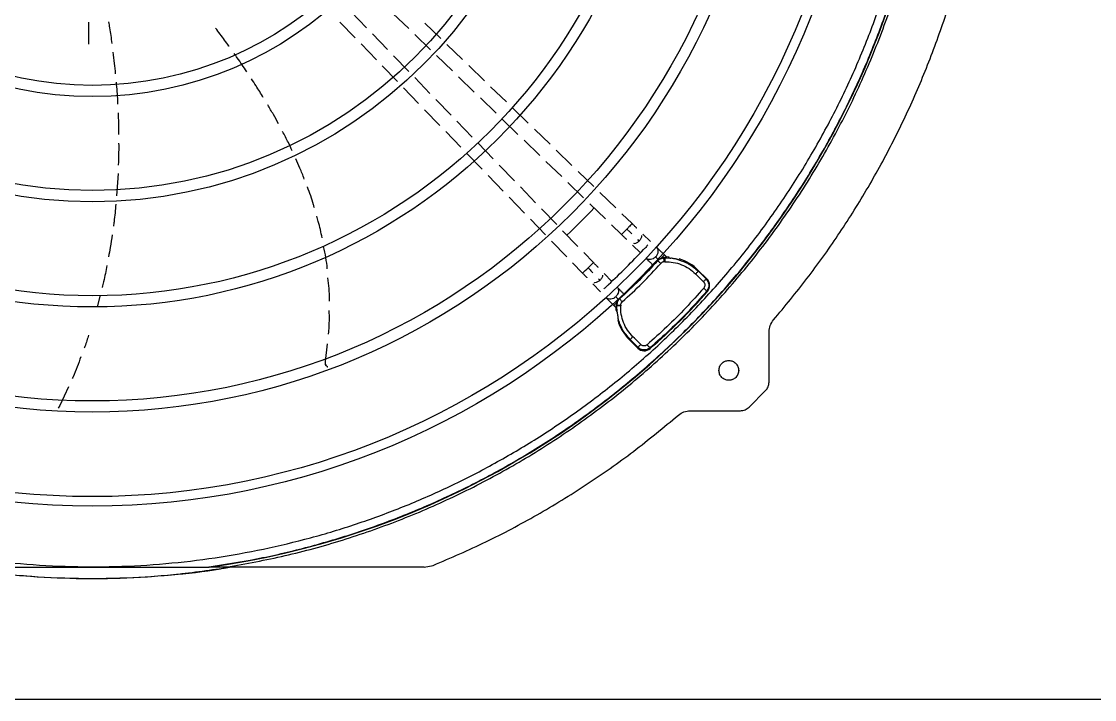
# Model space of a CAD drawing. Extents: x -31 to 236, y -16 to 155.
# Drawn here: x 101.06 to 114.96, y 50.68 to 59.45 of the extents above; entities that cross this region are included whole.
import ezdxf

# ---------------------------------------------------------------- set-up
doc = ezdxf.new("R2010")
doc.units = 0
doc.header["$MEASUREMENT"] = 0
doc.layers.get('0').update_dxf_attribs({"linetype": 'CONTINUOUS'})
doc.layers.add('0_UNIT', color=7, linetype='CONTINUOUS')

msp = doc.modelspace()

# ---------------------------------------------------------------- linework, layer by layer
at = {"color": 7, "linetype": 'Continuous', "lineweight": 25}
for p, q in [((105.52922, 59.37265), (105.33213, 59.57649)), ((105.87119, 59.55824), (106.0755, 59.3607)), ((101.93113, 59.44315), (101.93113, 59.15932)), ((105.18507, 59.44539), (105.38245, 59.24126)), ((106.48997, 59.23376), (106.28595, 59.43103)), ((105.80284, 59.08967), (105.60592, 59.29333)), ((106.15404, 59.28476), (106.3579, 59.08764)), ((105.45918, 59.1619), (105.65672, 58.9576)), ((106.7738, 58.95932), (106.56932, 59.15703)), ((106.07686, 58.80627), (105.87988, 59.00999)), ((106.43715, 59.01101), (106.64082, 58.81408)), ((105.73324, 58.87845), (105.93052, 58.67442)), ((107.05661, 58.68587), (106.85339, 58.88237)), ((106.3513, 58.52243), (106.15351, 58.727)), ((106.72042, 58.73712), (106.92445, 58.53984)), ((106.00724, 58.59508), (106.20467, 58.39089)), ((107.34012, 58.41174), (107.13597, 58.60913)), ((106.62398, 58.24042), (106.42717, 58.44397)), ((107.00395, 58.46297), (107.20699, 58.26664)), ((106.28201, 58.3109), (106.47865, 58.10754)), ((107.62349, 58.13776), (107.41951, 58.33498)), ((106.89816, 57.95686), (106.70058, 58.1612)), ((107.28622, 58.19004), (107.4906, 57.99242)), ((106.55551, 58.02805), (106.75236, 57.82446)), ((107.90712, 57.8635), (107.70292, 58.06095)), ((107.17143, 57.67423), (106.9749, 57.87749)), ((107.5697, 57.91594), (107.77305, 57.71932)), ((106.82905, 57.74514), (107.02724, 57.54017)), ((108.18986, 57.59012), (107.98574, 57.78749)), ((107.44606, 57.39021), (107.24814, 57.59489)), ((107.85263, 57.64237), (108.05671, 57.44504)), ((102.3118, 57.48412), (102.29366, 57.19869)), ((107.10371, 57.46108), (107.30018, 57.25788)), ((108.47319, 57.31617), (108.26967, 57.51295)), ((107.71878, 57.10814), (107.52182, 57.31185)), ((108.13552, 57.36884), (108.33956, 57.17155)), ((107.37691, 57.17853), (107.57487, 56.97379)), ((108.7564, 57.04233), (108.5521, 57.23987)), ((107.99256, 56.82499), (107.79578, 57.02851)), ((108.41911, 57.09464), (108.62226, 56.89821)), ((107.65097, 56.89509), (107.84843, 56.69087)), ((108.9687, 56.83706), (108.83585, 56.96551)), ((108.26668, 56.54149), (108.06904, 56.7459)), ((108.70168, 56.82142), (108.83182, 56.69558)), ((109.20834, 56.60463), (109.10727, 56.70277)), ((107.92487, 56.61181), (108.1216, 56.40835)), ((108.97309, 56.55867), (109.07546, 56.45928)), ((108.46875, 56.33251), (108.34303, 56.46254)), ((109.41749, 56.40195), (109.38579, 56.43259)), ((108.19865, 56.32866), (108.32723, 56.19568)), ((109.30908, 56.37006), (109.29616, 56.35772)), ((109.29616, 56.35772), (109.29653, 56.35366)), ((109.38026, 56.39853), (109.34599, 56.39122)), ((109.34708, 56.38519), (109.38076, 56.39308)), ((109.38026, 56.39853), (109.38948, 56.39923)), ((109.38076, 56.39308), (109.38026, 56.39853)), ((109.39003, 56.39338), (109.38076, 56.39308)), ((109.39188, 56.34318), (109.38244, 56.34288)), ((109.38948, 56.39923), (109.39003, 56.39338)), ((109.39003, 56.39338), (109.47032, 56.39049)), ((108.70429, 56.08812), (108.60573, 56.1905)), ((109.79056, 56.18539), (109.81065, 56.1653)), ((109.81065, 56.1653), (109.89234, 56.08369)), ((109.82638, 56.22073), (109.82564, 56.23257)), ((109.82564, 56.23257), (109.93723, 56.12098)), ((109.92662, 56.12056), (109.82638, 56.22073)), ((108.46094, 56.05708), (108.55894, 55.95528)), ((109.93723, 56.12098), (109.92662, 56.12055)), ((102.07805, 55.90006), (102.04136, 55.75778)), ((108.79327, 55.85425), (108.80561, 55.86717)), ((108.80986, 55.86698), (108.80561, 55.86717)), ((109.94335, 55.96065), (109.93241, 55.96012)), ((108.73048, 55.77736), (108.76121, 55.74559)), ((108.76403, 55.77378), (108.76474, 55.78301)), ((108.77013, 55.77347), (108.76403, 55.77378)), ((108.77209, 55.81732), (108.76474, 55.78301)), ((108.76474, 55.78301), (108.77043, 55.78276)), ((108.77043, 55.78276), (108.77013, 55.77347)), ((108.77301, 55.69318), (108.77013, 55.77347)), ((108.77043, 55.78276), (108.77729, 55.81197)), ((108.82075, 55.78119), (108.82044, 55.77175)), ((108.93042, 55.33735), (108.94278, 55.33713)), ((109.04201, 55.22576), (108.93042, 55.33735)), ((109.04295, 55.23688), (108.94278, 55.33713)), ((108.99833, 55.35298), (108.97824, 55.37307)), ((109.07994, 55.27129), (108.99833, 55.35298)), ((110.74222, 54.78704), (110.74222, 55.43666)), ((104.9979, 55.05062), (105.02356, 55.28297)), ((109.04201, 55.22576), (109.04295, 55.23688)), ((109.20234, 55.21964), (109.2034, 55.23111)), ((104.99737, 55.05062), (104.9979, 55.05062)), ((101.66962, 54.72409), (101.5592, 54.48461)), ((110.48276, 54.46236), (110.6961, 54.6757)), ((101.5592, 54.48461), (101.53638, 54.4469)), ((109.72181, 54.41624), (110.37142, 54.41624)), ((103.71839, 52.39079), (103.49154, 52.39079)), ((106.2751, 52.39079), (103.71839, 52.39079)), ((106.2751, 52.39079), (106.39459, 52.41434))]:
    msp.add_line(p, q, dxfattribs=at)
at = {"color": 8, "linetype": 'Continuous', "lineweight": 25}
for p, q in [((109.06035, 56.61149), (109.04136, 56.62992)), ((109.5483, 56.37701), (109.57403, 56.36698)), ((109.948, 55.98767), (109.93241, 55.96012)), ((109.2034, 55.23111), (109.17441, 55.2147))]:
    msp.add_line(p, q, dxfattribs=at)
at = {"color": 8, "linetype": 'Continuous', "lineweight": 25, "flags": 128}
msp.add_lwpolyline([(108.90045, 56.76634), (108.87426, 56.73926), (108.85201, 56.71631), (108.83711, 56.70097), (108.83182, 56.69558), (108.83182, 56.69558)], dxfattribs=at)
for centre, radius in [((101.97949, 63.17881), 9.99706), ((101.97949, 63.1782), 9.87436), ((101.97949, 63.17881), 8.78089), ((101.97949, 63.1782), 8.63615), ((101.97949, 63.1782), 7.41998), ((101.98568, 63.17829), 7.27453), ((101.97949, 63.1782), 6.05846), ((101.97949, 63.1782), 5.9131), ((101.97949, 63.1782), 4.69694), ((101.97949, 63.1782), 4.55158)]:
    msp.add_circle(centre, radius)
at = {"color": 7, "linetype": 'Continuous', "lineweight": 25}
for centre, radius, start, end in [((101.9846, 63.17819), 10.89215, 277.952419, 82.047581), ((101.98134, 63.17623), 8.93423, 313.437539, 316.623841), ((101.98484, 63.17904), 9.76894, 313.118297, 316.88199), ((104.72729, 60.43567), 6.11841, 312.506864, 317.495239), ((104.72715, 60.43582), 6.87283, 310.627711, 319.372428)]:
    msp.add_arc(centre, radius, start, end, dxfattribs=at)
at = {"color": 8, "linetype": 'Continuous', "lineweight": 25}
for centre, radius, start, end in [((104.71592, 60.88598), 6.45294, 315.849598, 316.359274), ((97.40946, 67.66475), 15.83438, 313.946005, 314.301587), ((100.98486, 63.88371), 10.63091, 313.68259, 314.213901)]:
    msp.add_arc(centre, radius, start, end, dxfattribs=at)
at = {"color": 7, "linetype": 'Continuous', "lineweight": 25}
for centre, major_axis, ratio, start_param, end_param in [((109.40833, 55.8142), (-0.01094, 0.5912), 0.99873356, 6.19922493, 6.25533158), ((109.40833, 55.8142), (-0.01094, 0.5912), 0.99873356, 5.47991309, 5.97123283), ((109.85357, 56.0375), (0.11816, 0.00449), 0.99887071, 5.53666029, 7.03005136), ((109.34879, 55.75466), (0.5912, -0.01099), 0.99873837, 3.16909386, 3.23078), ((109.34879, 55.75466), (0.5912, -0.01099), 0.99873837, 3.44852138, 3.94495007), ((109.12549, 55.30942), (0.00447, 0.11816), 0.99886585, 2.39455207, 3.88794044)]:
    msp.add_ellipse(centre, major_axis=major_axis, ratio=ratio, start_param=start_param, end_param=end_param, dxfattribs=at)
for points, knots in [([(94.1542, 55.76677), (94.29673, 55.62104), (94.58387, 55.32745), (95.04872, 54.91627), (95.5413, 54.52574), (96.06258, 54.16095), (96.6106, 53.82377), (97.18333, 53.51716), (97.77813, 53.24364), (98.39162, 53.00559), (99.02079, 52.80476), (99.66231, 52.64254), (100.31257, 52.52), (100.96786, 52.43768), (101.62457, 52.39572), (102.27926, 52.3938), (102.92781, 52.43119), (103.56682, 52.50667), (104.1931, 52.61862), (104.80443, 52.76533), (105.39833, 52.94481), (105.97563, 53.15593), (106.54003, 53.39943), (107.09474, 53.67733), (107.63959, 53.99099), (108.1714, 54.3402), (108.68738, 54.72463), (109.18411, 55.14329), (109.65828, 55.59471), (110.10639, 56.07661), (110.52574, 56.58684), (110.91377, 57.12284), (111.26818, 57.68163), (111.58708, 58.25998), (111.86901, 58.85458), (112.11299, 59.46211), (112.31819, 60.07849), (112.48446, 60.70008), (112.61215, 61.32334), (112.702, 61.94558), (112.75497, 62.56375), (112.77239, 63.17819), (112.75497, 63.79263), (112.702, 64.41079), (112.61215, 65.03303), (112.48447, 65.6563), (112.31819, 66.27789), (112.113, 66.89427), (111.86902, 67.50179), (111.58709, 68.09639), (111.26819, 68.67475), (110.91377, 69.23354), (110.52574, 69.76953), (110.1064, 70.27976), (109.65829, 70.76167), (109.18412, 71.21309), (108.68739, 71.63175), (108.17141, 72.01619), (107.6396, 72.36538), (107.09475, 72.67906), (106.54004, 72.95696), (105.97564, 73.20046), (105.39834, 73.41158), (104.80444, 73.59105), (104.19312, 73.73777), (103.56683, 73.84972), (102.92782, 73.9252), (102.27927, 73.96259), (101.62459, 73.96067), (100.96788, 73.91871), (100.31258, 73.8364), (99.66232, 73.71385), (99.0208, 73.55164), (98.39164, 73.3508), (97.77815, 73.11276), (97.18334, 72.83923), (96.61061, 72.53262), (96.06259, 72.19545), (95.54132, 71.83066), (95.04874, 71.44013), (94.58388, 71.02895), (94.29673, 70.73535), (94.1542, 70.58962)], [0, 0, 0, 0, 0.01189592, 0.02396584, 0.03619649, 0.04857359, 0.06108194, 0.07373471, 0.0864717, 0.09927432, 0.11212355, 0.12500004, 0.13787625, 0.15072533, 0.16352795, 0.17626509, 0.18891813, 0.20142621, 0.21380317, 0.22603385, 0.23810393, 0.25000004, 0.2618959, 0.27396585, 0.28619652, 0.29857361, 0.31108196, 0.32373474, 0.33647171, 0.34927432, 0.36212355, 0.37500004, 0.38787624, 0.40072531, 0.41352793, 0.42626506, 0.4389181, 0.45142619, 0.46380314, 0.47603381, 0.48810388, 0.50000001, 0.51189586, 0.52396581, 0.53619649, 0.54857357, 0.56108191, 0.57373469, 0.58647168, 0.59927428, 0.6121235, 0.62499999, 0.63787621, 0.65072529, 0.66352791, 0.67626502, 0.68891805, 0.70142614, 0.71380312, 0.72603376, 0.73810387, 0.74999998, 0.76189582, 0.77396578, 0.78619645, 0.79857355, 0.81108188, 0.82373468, 0.83647168, 0.84927427, 0.86212351, 0.87499998, 0.88787621, 0.90072531, 0.91352792, 0.92626504, 0.93891808, 0.95142617, 0.96380314, 0.97603381, 0.98810396, 1, 1, 1, 1]), ([(103.46318, 52.3908), (103.6776, 52.42397), (104.10646, 52.4903), (104.74075, 52.63831), (105.36557, 52.8212), (105.97822, 53.04183), (106.57663, 53.29846), (107.15862, 53.59043), (107.72214, 53.91664), (108.26517, 54.27593), (108.78576, 54.66702), (109.28206, 55.08851), (109.7523, 55.5389), (110.19479, 56.01657), (110.60795, 56.51983), (110.99031, 57.04687), (111.3405, 57.5958), (111.65728, 58.16468), (111.9395, 58.75147), (112.18617, 59.35406), (112.3964, 59.97032), (112.56944, 60.59804), (112.70467, 61.23497), (112.80161, 61.87884), (112.85991, 62.52735), (112.87937, 63.17819), (112.85991, 63.82903), (112.80161, 64.47754), (112.70467, 65.12141), (112.56944, 65.75835), (112.3964, 66.38606), (112.18617, 67.00232), (111.93951, 67.60492), (111.65728, 68.1917), (111.34051, 68.76058), (110.99031, 69.30952), (110.60795, 69.83655), (110.19479, 70.33981), (109.7523, 70.81748), (109.28207, 71.26787), (108.78577, 71.68936), (108.26518, 72.08045), (107.72215, 72.43974), (107.15863, 72.76595), (106.57664, 73.05793), (105.97823, 73.31456), (105.36558, 73.53519), (104.74076, 73.71808), (104.10647, 73.86608), (103.67761, 73.93242), (103.46319, 73.96559)], [0, 0, 0, 0, 0.02083334, 0.04166665, 0.06250003, 0.08333335, 0.10416665, 0.125, 0.1458333, 0.16666668, 0.18749997, 0.20833336, 0.22916668, 0.25000001, 0.27083332, 0.29166664, 0.31250001, 0.33333334, 0.35416664, 0.37499996, 0.39583334, 0.41666666, 0.43749998, 0.4583333, 0.47916665, 0.5, 0.5208333, 0.54166664, 0.5625, 0.58333332, 0.60416664, 0.62499998, 0.64583333, 0.66666665, 0.68749999, 0.70833331, 0.72916664, 0.74999997, 0.77083333, 0.79166666, 0.81249999, 0.83333331, 0.85416669, 0.875, 0.89583335, 0.91666666, 0.9375, 0.95833334, 0.97916668, 1, 1, 1, 1]), ([(103.71839, 52.39079), (103.97125, 52.43684), (104.47696, 52.52893), (105.2208, 52.73443), (105.94913, 52.98804), (106.65755, 53.29339), (107.34275, 53.64764), (108.00124, 54.04939), (108.62979, 54.49653), (109.22525, 54.98689), (109.78466, 55.51799), (110.30524, 56.08721), (110.7844, 56.69171), (111.21975, 57.32848), (111.60914, 57.99436), (111.95061, 58.68603), (112.24247, 59.40006), (112.48328, 60.13288), (112.67182, 60.88085), (112.80717, 61.64026), (112.88865, 62.40731), (112.91586, 63.1782), (112.88865, 63.9491), (112.80717, 64.71615), (112.67182, 65.47556), (112.48327, 66.22353), (112.24246, 66.95635), (111.9506, 67.67037), (111.60913, 68.36204), (111.21974, 69.02792), (110.78439, 69.6647), (110.30523, 70.2692), (109.78465, 70.83841), (109.22524, 71.36952), (108.62978, 71.85987), (108.00123, 72.30701), (107.34273, 72.70876), (106.65754, 73.06301), (105.94912, 73.36835), (105.22078, 73.62197), (104.47695, 73.82747), (103.97123, 73.91956), (103.71837, 73.9656)], [0, 0, 0, 0, 0.02500002, 0.05000002, 0.07500002, 0.10000003, 0.12499999, 0.15000004, 0.17499999, 0.20000003, 0.22500003, 0.25, 0.27500001, 0.30000002, 0.325, 0.35000002, 0.375, 0.4, 0.42500002, 0.45000001, 0.47500003, 0.50000003, 0.52499999, 0.55000001, 0.57500001, 0.6, 0.62500003, 0.65, 0.67500002, 0.70000003, 0.72500002, 0.75000002, 0.77499999, 0.80000001, 0.825, 0.85000003, 0.87500003, 0.89999998, 0.92500001, 0.95, 0.975, 1, 1, 1, 1]), ([(110.79936, 55.59069), (110.94613, 55.7673), (111.23966, 56.12052), (111.63923, 56.6822), (112.00717, 57.26473), (112.33937, 57.8685), (112.63544, 58.49074), (112.89413, 59.12944), (113.11458, 59.78232), (113.296, 60.44711), (113.43778, 61.12146), (113.5394, 61.80302), (113.60052, 62.4894), (113.62091, 63.1782), (113.60052, 63.86699), (113.5394, 64.55337), (113.43778, 65.23493), (113.296, 65.90928), (113.11458, 66.57407), (112.89413, 67.22695), (112.63544, 67.86565), (112.33937, 68.48789), (112.00717, 69.09166), (111.63923, 69.67419), (111.23966, 70.23587), (110.94613, 70.58909), (110.79936, 70.7657)], [0, 0, 0, 0, 0.04166672, 0.08333338, 0.12500007, 0.16666672, 0.20833335, 0.25000008, 0.29166671, 0.33333336, 0.37500001, 0.41666672, 0.45833338, 0.50000004, 0.54166669, 0.58333335, 0.62499999, 0.66666668, 0.70833333, 0.74999999, 0.79166669, 0.83333335, 0.87499997, 0.91666669, 0.95833332, 1, 1, 1, 1]), ([(102.18954, 59.44783), (102.19391, 59.42244), (102.20952, 59.33176), (102.2226, 59.23629), (102.23202, 59.16754)], [0, 0, 0, 0, 0.27992058, 1, 1, 1, 1]), ([(103.74906, 59.13283), (103.7485, 59.1336), (103.71091, 59.18649), (103.65313, 59.26466), (103.59508, 59.34141), (103.57559, 59.36719)], [0, 0, 0, 0, 0.00977442, 0.66748489, 1, 1, 1, 1]), ([(102.24605, 59.0575), (102.25229, 59.00879), (102.26413, 58.91646), (102.27293, 58.82096), (102.27709, 58.77584)], [0, 0, 0, 0, 0.5276329, 1, 1, 1, 1]), ([(103.97866, 58.80356), (103.9382, 58.86343), (103.88439, 58.94306), (103.82852, 59.02123), (103.81466, 59.04062)], [0, 0, 0, 0, 0.75189874, 1, 1, 1, 1]), ([(102.28758, 58.66604), (102.29413, 58.5867), (102.3019, 58.49257), (102.30636, 58.39714), (102.30706, 58.38216)], [0, 0, 0, 0, 0.8430023, 1, 1, 1, 1]), ([(104.19315, 58.46891), (104.16202, 58.5197), (104.11218, 58.60102), (104.05957, 58.68056), (104.03982, 58.71041)], [0, 0, 0, 0, 0.62458899, 1, 1, 1, 1]), ([(104.39081, 58.12695), (104.36875, 58.16764), (104.32353, 58.25105), (104.27489, 58.3325), (104.24997, 58.37422)], [0, 0, 0, 0, 0.48783985, 1, 1, 1, 1]), ([(102.31237, 58.27269), (102.31311, 58.25792), (102.3174, 58.17156), (102.32021, 58.07694), (102.32015, 57.99719), (102.32015, 57.98951)], [0, 0, 0, 0, 0.15715941, 0.91876163, 1, 1, 1, 1]), ([(104.56871, 57.77711), (104.55184, 57.81314), (104.51177, 57.89871), (104.46789, 57.98239), (104.44249, 58.03084)], [0, 0, 0, 0, 0.42108076, 1, 1, 1, 1]), ([(102.32018, 57.8783), (102.32042, 57.84012), (102.32102, 57.74545), (102.3174, 57.65085), (102.31524, 57.5944)], [0, 0, 0, 0, 0.40333981, 1, 1, 1, 1]), ([(104.72436, 57.41353), (104.70603, 57.46147), (104.67206, 57.55033), (104.63297, 57.63707), (104.61496, 57.67701)], [0, 0, 0, 0, 0.53950514, 1, 1, 1, 1]), ([(104.85486, 57.03974), (104.85093, 57.05352), (104.82487, 57.14485), (104.7945, 57.23577), (104.76463, 57.31143), (104.76441, 57.312)], [0, 0, 0, 0, 0.14993325, 0.99363261, 1, 1, 1, 1]), ([(102.28314, 57.08842), (102.27668, 57.01288), (102.2685, 56.9172), (102.25452, 56.8224), (102.25158, 56.80245)], [0, 0, 0, 0, 0.78959581, 1, 1, 1, 1]), ([(104.95511, 56.65379), (104.93985, 56.72406), (104.9195, 56.81775), (104.8924, 56.90981), (104.88563, 56.93282)], [0, 0, 0, 0, 0.75002041, 1, 1, 1, 1]), ([(109.02853, 56.77915), (109.02784, 56.77983), (109.0189, 56.78849), (108.99843, 56.8083), (108.97858, 56.8275), (108.96865, 56.8371)], [0, 0, 0, 0, 0.04042727, 0.52004872, 1, 1, 1, 1]), ([(102.23583, 56.69238), (102.22879, 56.63762), (102.2165, 56.54188), (102.19703, 56.44755), (102.18869, 56.40718)], [0, 0, 0, 0, 0.57203343, 1, 1, 1, 1]), ([(108.83182, 56.69558), (108.84174, 56.68599), (108.86156, 56.66682), (108.88278, 56.64629), (108.89241, 56.63695), (108.89386, 56.63555)], [0, 0, 0, 0, 0.45955348, 0.91864064, 1, 1, 1, 1]), ([(108.96413, 56.70475), (108.95247, 56.71602), (108.93164, 56.73618), (108.90999, 56.75712), (108.90045, 56.76634)], [0, 0, 0, 0, 0.55959472, 1, 1, 1, 1]), ([(109.17215, 56.5628), (109.16859, 56.55852), (109.16024, 56.54849), (109.15001, 56.53681), (109.14416, 56.53012)], [0, 0, 0, 0, 0.42766619, 1, 1, 1, 1]), ([(105.02182, 56.2522), (105.02181, 56.25227), (105.01487, 56.34926), (104.99466, 56.44501), (104.97447, 56.5407)], [0, 0, 0, 0, 0.00072988, 1, 1, 1, 1]), ([(109.14416, 56.53012), (109.13835, 56.5243), (109.12813, 56.51409), (109.11941, 56.5056), (109.11565, 56.50194)], [0, 0, 0, 0, 0.56927563, 1, 1, 1, 1]), ([(109.38579, 56.43259), (109.37581, 56.44225), (109.35584, 56.46156), (109.32768, 56.48882), (109.30234, 56.51337), (109.28955, 56.52578), (109.28315, 56.53199)], [0, 0, 0, 0, 0.25017208, 0.50011475, 0.74998553, 1, 1, 1, 1]), ([(102.16701, 56.29612), (102.15485, 56.22563), (102.13831, 56.12983), (102.11337, 56.03618), (102.10678, 56.01144)], [0, 0, 0, 0, 0.73577068, 1, 1, 1, 1]), ([(108.52975, 56.26937), (108.52806, 56.27112), (108.51845, 56.28108), (108.49758, 56.30268), (108.47836, 56.32257), (108.46875, 56.33251)], [0, 0, 0, 0, 0.09629337, 0.54799298, 1, 1, 1, 1]), ([(109.29653, 56.35366), (109.21907, 56.26892), (109.06413, 56.09944), (108.89461, 55.94446), (108.80986, 55.86698)], [0, 0, 0, 0, 0.50000174, 1, 1, 1, 1]), ([(108.84082, 55.82397), (108.92774, 55.90335), (109.10158, 56.06211), (109.2603, 56.23591), (109.33967, 56.32281)], [0, 0, 0, 0, 0.49999826, 1, 1, 1, 1]), ([(109.14601, 56.39078), (109.15198, 56.38498), (109.16391, 56.3734), (109.18725, 56.35079), (109.21318, 56.32568), (109.23175, 56.30771), (109.24104, 56.29873)], [0, 0, 0, 0, 0.25012281, 0.50000057, 0.74998294, 1, 1, 1, 1]), ([(109.23991, 56.30081), (109.24001, 56.30065), (109.24027, 56.30026), (109.24492, 56.30426), (109.25322, 56.3122), (109.26535, 56.32454), (109.27999, 56.34), (109.29079, 56.35182), (109.29616, 56.35772)], [0, 0, 0, 0, 0.11173622, 0.27354644, 0.4507769, 0.63775233, 0.81954481, 1, 1, 1, 1]), ([(109.30908, 56.37006), (109.30087, 56.37801), (109.2862, 56.39221), (109.27626, 56.40185), (109.27189, 56.40609)], [0, 0, 0, 0, 0.55979484, 1, 1, 1, 1]), ([(109.33967, 56.32281), (109.33457, 56.32715), (109.32404, 56.33611), (109.31024, 56.3466), (109.30003, 56.35328), (109.29767, 56.35353), (109.29653, 56.35366)], [0, 0, 0, 0, 0.24189375, 0.50003536, 0.75816415, 1, 1, 1, 1]), ([(109.30908, 56.37006), (109.3146, 56.37423), (109.32637, 56.38313), (109.33919, 56.38842), (109.34599, 56.39122)], [0, 0, 0, 0, 0.46912734, 1, 1, 1, 1]), ([(109.38244, 56.34288), (109.37843, 56.34252), (109.37034, 56.34178), (109.35886, 56.33749), (109.34823, 56.3314), (109.34251, 56.32566), (109.33967, 56.32281)], [0, 0, 0, 0, 0.24780677, 0.49940517, 0.75117, 1, 1, 1, 1]), ([(109.38244, 56.34288), (109.38223, 56.34946), (109.38181, 56.36262), (109.38127, 56.37864), (109.38088, 56.39005), (109.3808, 56.39207), (109.38076, 56.39308)], [0, 0, 0, 0, 0.25000515, 0.50000345, 0.75000652, 1, 1, 1, 1]), ([(109.41654, 56.40256), (109.4167, 56.4025), (109.41748, 56.40218), (109.41563, 56.40164), (109.40895, 56.40069), (109.39751, 56.39983), (109.38948, 56.39923)], [0, 0, 0, 0, 0.05444134, 0.26679283, 0.48473064, 1, 1, 1, 1]), ([(109.39003, 56.39338), (109.39009, 56.39237), (109.3902, 56.39034), (109.39063, 56.37894), (109.3912, 56.36292), (109.39165, 56.34976), (109.39188, 56.34318)], [0, 0, 0, 0, 0.25000525, 0.49999534, 0.74999478, 1, 1, 1, 1]), ([(109.39188, 56.34318), (109.42869, 56.3422), (109.50231, 56.34024), (109.60878, 56.30868), (109.70802, 56.25883), (109.76304, 56.20987), (109.79056, 56.18539)], [0, 0, 0, 0, 0.24999331, 0.49999248, 0.74999467, 1, 1, 1, 1]), ([(109.44483, 56.3948), (109.44516, 56.39452), (109.44581, 56.39397), (109.45349, 56.39276), (109.46233, 56.39158), (109.46855, 56.39074), (109.47032, 56.39049)], [0, 0, 0, 0, 0.28746918, 0.57419112, 0.87831567, 1, 1, 1, 1]), ([(109.5483, 56.37701), (109.54289, 56.37797), (109.53162, 56.37997), (109.51825, 56.3819), (109.50407, 56.38428), (109.48925, 56.38722), (109.47659, 56.38941), (109.47032, 56.39049)], [0, 0, 0, 0, 0.22403676, 0.4664933, 0.48175145, 0.7432779, 1, 1, 1, 1]), ([(109.5483, 56.37701), (109.55328, 56.37596), (109.56327, 56.37385), (109.57153, 56.37227), (109.57276, 56.37246), (109.57326, 56.37253)], [0, 0, 0, 0, 0.37193442, 0.74511645, 1, 1, 1, 1]), ([(109.57403, 56.36698), (109.61554, 56.35354), (109.70982, 56.32301), (109.78455, 56.25743), (109.82638, 56.22073)], [0, 0, 0, 0, 0.44028918, 1, 1, 1, 1]), ([(105.04977, 55.83563), (105.04995, 55.8436), (105.05231, 55.9434), (105.04085, 56.04317), (105.0303, 56.13498)], [0, 0, 0, 0, 0.07987082, 1, 1, 1, 1]), ([(108.32723, 56.19568), (108.33681, 56.18577), (108.35595, 56.16597), (108.37549, 56.14573), (108.38392, 56.137), (108.3844, 56.13651)], [0, 0, 0, 0, 0.48577429, 0.97107325, 1, 1, 1, 1]), ([(108.39821, 56.26409), (108.40994, 56.25196), (108.43089, 56.23028), (108.45095, 56.20952), (108.45977, 56.20039)], [0, 0, 0, 0, 0.56004536, 1, 1, 1, 1]), ([(109.82638, 56.22073), (109.8257, 56.22011), (109.82434, 56.21886), (109.81622, 56.21088), (109.80472, 56.19951), (109.79528, 56.1901), (109.79056, 56.18539)], [0, 0, 0, 0, 0.25000529, 0.50000003, 0.750004, 1, 1, 1, 1]), ([(108.63383, 56.01978), (108.62714, 56.01393), (108.61545, 56.0037), (108.60541, 55.99533), (108.60111, 55.99176)], [0, 0, 0, 0, 0.57226523, 1, 1, 1, 1]), ([(108.66198, 56.04826), (108.65831, 56.0445), (108.64984, 56.03579), (108.63963, 56.02558), (108.63383, 56.01978)], [0, 0, 0, 0, 0.43208924, 1, 1, 1, 1]), ([(108.8644, 55.92206), (108.85544, 55.93133), (108.83752, 55.94987), (108.81252, 55.97576), (108.79003, 55.99907), (108.77855, 56.01099), (108.7728, 56.01696)], [0, 0, 0, 0, 0.25014044, 0.50015301, 0.74999641, 1, 1, 1, 1]), ([(109.8951, 56.00229), (109.81875, 55.91663), (109.66554, 55.74471), (109.41936, 55.49856), (109.24722, 55.3451), (109.16135, 55.26855)], [0, 0, 0, 0, 0.33231799, 0.66694553, 1, 1, 1, 1]), ([(109.89233, 56.08369), (109.893, 56.083), (109.89561, 56.08032), (109.90021, 56.07438), (109.90697, 56.0621), (109.91122, 56.04358), (109.90785, 56.02078), (109.89936, 56.00847), (109.8951, 56.00229)], [0, 0, 0, 0, 0.03219134, 0.12542244, 0.25076508, 0.49987172, 0.74928494, 1, 1, 1, 1]), ([(109.92662, 56.12056), (109.92613, 56.11975), (109.92513, 56.11815), (109.91748, 56.1097), (109.90635, 56.09796), (109.89701, 56.08845), (109.89234, 56.08369)], [0, 0, 0, 0, 0.25000323, 0.49999178, 0.74999887, 1, 1, 1, 1]), ([(109.93241, 55.96012), (109.93227, 55.96144), (109.93199, 55.96419), (109.92384, 55.97448), (109.91105, 55.98787), (109.90029, 55.9976), (109.8951, 56.00229)], [0, 0, 0, 0, 0.24107498, 0.49981908, 0.7586658, 1, 1, 1, 1]), ([(109.92662, 56.12055), (109.93592, 56.10903), (109.95455, 56.08592), (109.96286, 56.04267), (109.96059, 56.00784), (109.9506, 55.99184), (109.948, 55.98767)], [0, 0, 0, 0, 0.30374926, 0.60898835, 0.89811812, 1, 1, 1, 1]), ([(108.63098, 55.88044), (108.63719, 55.87399), (108.64962, 55.86109), (108.6742, 55.83562), (108.7015, 55.80735), (108.72085, 55.78733), (108.73053, 55.77732)], [0, 0, 0, 0, 0.25012618, 0.50004555, 0.74994553, 1, 1, 1, 1]), ([(108.75731, 55.89151), (108.76287, 55.88574), (108.77282, 55.87542), (108.78701, 55.86074), (108.79327, 55.85425)], [0, 0, 0, 0, 0.55832762, 1, 1, 1, 1]), ([(108.80561, 55.86717), (108.8115, 55.87254), (108.82332, 55.88332), (108.83859, 55.8978), (108.85095, 55.90992), (108.85915, 55.91849), (108.8631, 55.92311), (108.86246, 55.92313), (108.86225, 55.92314)], [0, 0, 0, 0, 0.18091213, 0.36316203, 0.5452202, 0.72826249, 0.90957077, 1, 1, 1, 1]), ([(108.80986, 55.86698), (108.80999, 55.86585), (108.81028, 55.86353), (108.81699, 55.85335), (108.82751, 55.83959), (108.83648, 55.82906), (108.84082, 55.82397)], [0, 0, 0, 0, 0.24185407, 0.49998639, 0.75812741, 1, 1, 1, 1]), ([(109.93241, 55.96012), (109.85631, 55.87484), (109.70399, 55.70414), (109.45945, 55.4596), (109.2887, 55.30723), (109.2034, 55.23111)], [0, 0, 0, 0, 0.33313451, 0.66686549, 1, 1, 1, 1]), ([(108.76403, 55.77378), (108.7634, 55.76572), (108.76251, 55.75427), (108.76152, 55.74752), (108.76094, 55.74565), (108.76061, 55.74643), (108.76054, 55.7466)], [0, 0, 0, 0, 0.51288806, 0.7297074, 0.94127034, 1, 1, 1, 1]), ([(108.77301, 55.69318), (108.77231, 55.69834), (108.77102, 55.70784), (108.76959, 55.71726), (108.76894, 55.71813), (108.76861, 55.71858)], [0, 0, 0, 0, 0.36681539, 0.67605272, 1, 1, 1, 1]), ([(108.82044, 55.77175), (108.81385, 55.77197), (108.80069, 55.77241), (108.78464, 55.77295), (108.77321, 55.77334), (108.77116, 55.77343), (108.77013, 55.77347)], [0, 0, 0, 0, 0.24999916, 0.4999941, 0.75000687, 1, 1, 1, 1]), ([(108.77043, 55.78276), (108.77146, 55.78273), (108.77351, 55.78267), (108.78495, 55.78232), (108.801, 55.78181), (108.81416, 55.7814), (108.82075, 55.78119)], [0, 0, 0, 0, 0.25000933, 0.50000468, 0.75001273, 1, 1, 1, 1]), ([(108.77209, 55.81732), (108.77491, 55.82413), (108.78021, 55.83696), (108.7891, 55.84873), (108.79327, 55.85425)], [0, 0, 0, 0, 0.53088575, 1, 1, 1, 1]), ([(108.97824, 55.37307), (108.95376, 55.40058), (108.9048, 55.45561), (108.85494, 55.55484), (108.82337, 55.66131), (108.82142, 55.73494), (108.82044, 55.77175)], [0, 0, 0, 0, 0.2500021, 0.49999957, 0.75000041, 1, 1, 1, 1]), ([(108.82075, 55.78119), (108.82111, 55.7852), (108.82185, 55.79329), (108.82614, 55.80477), (108.83223, 55.8154), (108.83797, 55.82112), (108.84082, 55.82397)], [0, 0, 0, 0, 0.24784927, 0.4994389, 0.75119496, 1, 1, 1, 1]), ([(105.03719, 55.40635), (105.03893, 55.42118), (105.05088, 55.52323), (105.04898, 55.62657), (105.04736, 55.7149)], [0, 0, 0, 0, 0.14537869, 1, 1, 1, 1]), ([(108.77302, 55.69318), (108.77411, 55.68692), (108.77631, 55.67427), (108.77926, 55.65946), (108.78064, 55.65117), (108.78123, 55.64763), (108.78229, 55.64102), (108.78403, 55.62914), (108.78554, 55.62062), (108.7865, 55.61521)], [0, 0, 0, 0, 0.25661028, 0.51806095, 0.53325305, 0.55987764, 0.6474537, 0.77620281, 1, 1, 1, 1]), ([(108.94278, 55.33713), (108.90639, 55.37913), (108.83527, 55.46121), (108.80249, 55.56469), (108.78649, 55.61521)], [0, 0, 0, 0, 0.51171563, 1, 1, 1, 1]), ([(108.79088, 55.59015), (108.79095, 55.59094), (108.7911, 55.59253), (108.78933, 55.60165), (108.78744, 55.61067), (108.78649, 55.61521)], [0, 0, 0, 0, 0.33193936, 0.66326982, 1, 1, 1, 1]), ([(110.74222, 55.43666), (110.74483, 55.46489), (110.75005, 55.52137), (110.78293, 55.56758), (110.79936, 55.59069)], [0, 0, 0, 0, 0.49999891, 1, 1, 1, 1]), ([(101.93113, 55.3957), (101.91644, 55.34591), (101.89932, 55.28784), (101.87716, 55.23183), (101.87401, 55.22385)], [0, 0, 0, 0, 0.85756126, 1, 1, 1, 1]), ([(108.94279, 55.33713), (108.94342, 55.33783), (108.9447, 55.33921), (108.95271, 55.34737), (108.96411, 55.35889), (108.97353, 55.36835), (108.97824, 55.37307)], [0, 0, 0, 0, 0.25000204, 0.49999766, 0.75003259, 1, 1, 1, 1]), ([(109.04295, 55.23688), (109.04377, 55.23739), (109.0454, 55.23842), (109.05389, 55.24611), (109.06565, 55.25727), (109.07518, 55.26662), (109.07994, 55.27129)], [0, 0, 0, 0, 0.24999913, 0.50000179, 0.74999083, 1, 1, 1, 1]), ([(109.17441, 55.2147), (109.1707, 55.21241), (109.15514, 55.20277), (109.12082, 55.20069), (109.07759, 55.20894), (109.05448, 55.22758), (109.04295, 55.23688)], [0, 0, 0, 0, 0.09153636, 0.38398445, 0.69274822, 1, 1, 1, 1]), ([(109.16135, 55.26855), (109.15518, 55.26428), (109.14286, 55.25578), (109.12004, 55.25241), (109.09884, 55.25728), (109.08599, 55.26543), (109.08063, 55.27062), (109.07994, 55.27129)], [0, 0, 0, 0, 0.25092605, 0.50051545, 0.74980489, 0.96748966, 1, 1, 1, 1]), ([(109.2034, 55.23111), (109.20209, 55.23126), (109.19937, 55.23157), (109.18912, 55.23977), (109.17576, 55.2526), (109.16604, 55.26336), (109.16135, 55.26855)], [0, 0, 0, 0, 0.24124631, 0.50005604, 0.75884618, 1, 1, 1, 1]), ([(101.83122, 55.1143), (101.79966, 55.0265), (101.76545, 54.93133), (101.72316, 54.84016), (101.71988, 54.8331)], [0, 0, 0, 0, 0.92249093, 1, 1, 1, 1]), ([(105.02681, 54.97998), (105.02528, 54.98077), (105.01642, 54.98532), (105.00445, 55.00003), (104.99511, 55.02427), (104.99659, 55.04151), (104.99737, 55.05062)], [0, 0, 0, 0, 0.06312289, 0.36614603, 0.66494162, 1, 1, 1, 1]), ([(105.02713, 54.98011), (105.02566, 54.98086), (105.01686, 54.9854), (105.00497, 55.00007), (104.99564, 55.0243), (104.99712, 55.04152), (104.9979, 55.05062)], [0, 0, 0, 0, 0.06106089, 0.36475521, 0.66423441, 1, 1, 1, 1]), ([(110.09244, 54.9379), (110.09437, 54.95467), (110.09822, 54.9882), (110.12785, 55.03085), (110.1702, 55.05935), (110.22057, 55.06936), (110.27093, 55.05935), (110.31328, 55.03085), (110.34291, 54.9882), (110.34676, 54.95467), (110.34869, 54.9379)], [0, 0, 0, 0, 0.12499913, 0.24999634, 0.37500168, 0.50000081, 0.62499994, 0.7500004, 0.87500087, 1, 1, 1, 1]), ([(110.21979, 55.06602), (110.23657, 55.0641), (110.27015, 55.06024), (110.3125, 55.03061), (110.34213, 54.98826), (110.34598, 54.95469), (110.34791, 54.9379)], [0, 0, 0, 0, 0.24999867, 0.5, 0.75000133, 1, 1, 1, 1]), ([(110.34869, 54.9379), (110.34676, 54.92113), (110.34291, 54.88759), (110.31328, 54.84494), (110.27093, 54.81644), (110.22057, 54.80643), (110.1702, 54.81645), (110.12785, 54.84494), (110.09822, 54.88759), (110.09437, 54.92113), (110.09244, 54.9379)], [0, 0, 0, 0, 0.12500398, 0.25000353, 0.37499983, 0.49999919, 0.62499856, 0.74999973, 0.87499602, 1, 1, 1, 1]), ([(110.34791, 54.9379), (110.34598, 54.92111), (110.34213, 54.88753), (110.3125, 54.84518), (110.27015, 54.81555), (110.23657, 54.8117), (110.21979, 54.80977)], [0, 0, 0, 0, 0.25000835, 0.50000787, 0.75000087, 1, 1, 1, 1]), ([(110.6961, 54.6757), (110.70925, 54.69199), (110.73556, 54.72458), (110.74, 54.76622), (110.74222, 54.78704)], [0, 0, 0, 0, 0.49999369, 1, 1, 1, 1]), ([(106.39459, 52.41434), (106.62338, 52.51318), (107.08095, 52.71086), (107.74153, 53.0623), (108.37903, 53.45301), (108.99202, 53.8821), (109.37585, 54.2001), (109.56777, 54.3591)], [0, 0, 0, 0, 0.1999999, 0.39999985, 0.59999953, 0.79999972, 1, 1, 1, 1]), ([(109.56777, 54.3591), (109.59088, 54.37554), (109.6371, 54.40841), (109.69357, 54.41363), (109.72181, 54.41624)], [0, 0, 0, 0, 0.49999898, 1, 1, 1, 1]), ([(110.37142, 54.41624), (110.39224, 54.41846), (110.43388, 54.42291), (110.46647, 54.44921), (110.48276, 54.46236)], [0, 0, 0, 0, 0.50001348, 1, 1, 1, 1]), ([(100.20294, 52.39079), (100.43843, 52.35657), (100.90942, 52.28812), (101.62253, 52.24394), (102.33648, 52.24394), (103.04959, 52.28812), (103.52058, 52.35657), (103.75607, 52.39079)], [0, 0, 0, 0, 0.20000003, 0.4, 0.6, 0.79999997, 1, 1, 1, 1]), ([(100.26303, 52.38319), (100.30451, 52.37563), (100.5599, 52.32909), (101.03522, 52.28098), (101.68632, 52.2416), (102.33924, 52.24346), (102.99002, 52.28733), (103.44485, 52.33491), (103.6799, 52.37877), (103.70122, 52.38275)], [0, 0, 0, 0, 0.03662794, 0.22553482, 0.41444161, 0.60334842, 0.79225505, 0.98116195, 1, 1, 1, 1]), ([(100.50615, 52.39079), (100.54791, 52.39079), (100.64382, 52.39079), (100.81027, 52.39079), (100.96831, 52.39079), (101.10887, 52.39079), (101.22251, 52.39079), (101.34739, 52.39079), (101.4872, 52.39079), (101.64064, 52.39079), (101.81626, 52.39079), (101.99521, 52.39079), (102.16334, 52.39079), (102.3097, 52.39079), (102.43929, 52.39079), (102.56247, 52.39079), (102.67402, 52.39079), (102.77873, 52.39079), (102.87487, 52.39079), (103.00549, 52.39079), (103.15998, 52.39079), (103.32654, 52.39079), (103.42242, 52.39079), (103.46318, 52.39079)], [0, 0, 0, 0, 0.04319606, 0.09922624, 0.16874904, 0.20342818, 0.24150389, 0.28375478, 0.32978961, 0.38297483, 0.43900081, 0.507486, 0.56402989, 0.60911889, 0.65557383, 0.69514671, 0.73376385, 0.76844518, 0.80111685, 0.83108344, 0.900692, 0.95778928, 1, 1, 1, 1]), ([(103.46318, 52.39079), (103.47008, 52.39079), (103.47935, 52.39079), (103.48824, 52.39079), (103.49092, 52.39079), (103.49134, 52.39079), (103.49154, 52.39079)], [0, 0, 0, 0, 0.63346325, 0.85052573, 0.931193, 1, 1, 1, 1])]:
    msp.add_open_spline(points, degree=3, knots=knots, dxfattribs=at)
at = {"color": 8, "linetype": 'Continuous', "lineweight": 25}
for points, knots in [([(108.96863, 56.83708), (108.96764, 56.83602), (108.96564, 56.83389), (108.9499, 56.81755), (108.92734, 56.79416), (108.90942, 56.77561), (108.90045, 56.76634)], [0, 0, 0, 0, 0.24927352, 0.49951688, 0.74976125, 1, 1, 1, 1]), ([(109.06035, 56.61149), (109.0506, 56.60333), (109.03111, 56.587), (109.00507, 56.57665), (108.99276, 56.57782), (108.99155, 56.57794)], [0, 0, 0, 0, 0.47424461, 0.9484622, 1, 1, 1, 1]), ([(109.09116, 56.68469), (109.09149, 56.68238), (109.09342, 56.66907), (109.08397, 56.64157), (109.06822, 56.62152), (109.06035, 56.61149)], [0, 0, 0, 0, 0.09475033, 0.54737631, 1, 1, 1, 1]), ([(109.2831, 56.53197), (109.28954, 56.52371), (109.30246, 56.50715), (109.30556, 56.47257), (109.2962, 56.4364), (109.27999, 56.41619), (109.27189, 56.40609)], [0, 0, 0, 0, 0.24876931, 0.49917828, 0.74958665, 1, 1, 1, 1]), ([(109.27189, 56.40609), (109.26209, 56.39768), (109.2425, 56.38085), (109.20617, 56.36984), (109.17317, 56.37331), (109.15164, 56.38182), (109.14609, 56.39074), (109.14605, 56.3908)], [0, 0, 0, 0, 0.24958696, 0.49917855, 0.74877366, 0.99836904, 1, 1, 1, 1]), ([(109.29653, 56.35366), (109.30245, 56.35937), (109.31413, 56.37067), (109.33142, 56.38225), (109.34323, 56.38447), (109.34708, 56.38519)], [0, 0, 0, 0, 0.40859397, 0.80714936, 1, 1, 1, 1]), ([(108.58639, 56.17172), (108.58648, 56.17084), (108.58759, 56.15886), (108.57725, 56.13317), (108.56095, 56.11369), (108.5528, 56.10395)], [0, 0, 0, 0, 0.03813491, 0.51905637, 1, 1, 1, 1]), ([(108.5528, 56.10395), (108.54277, 56.09606), (108.52272, 56.08029), (108.49492, 56.07083), (108.48133, 56.07281), (108.47876, 56.07319)], [0, 0, 0, 0, 0.4477343, 0.89548805, 1, 1, 1, 1]), ([(108.53419, 56.12327), (108.53452, 56.12292), (108.5418, 56.11537), (108.54743, 56.10952), (108.5528, 56.10395)], [0, 0, 0, 0, 0.04601476, 1, 1, 1, 1]), ([(108.77276, 56.01693), (108.77891, 56.00846), (108.79126, 55.99148), (108.7932, 55.95682), (108.78263, 55.92099), (108.76575, 55.90134), (108.75731, 55.89151)], [0, 0, 0, 0, 0.24872936, 0.49915523, 0.74957319, 1, 1, 1, 1]), ([(108.75731, 55.89151), (108.74724, 55.88343), (108.72709, 55.86727), (108.69042, 55.85749), (108.65749, 55.86206), (108.63641, 55.87133), (108.63106, 55.8804), (108.63103, 55.88046)], [0, 0, 0, 0, 0.24958277, 0.49916059, 0.74873387, 0.99830892, 1, 1, 1, 1]), ([(108.77729, 55.81197), (108.77826, 55.81741), (108.78065, 55.83079), (108.79283, 55.84947), (108.80413, 55.86109), (108.80986, 55.86698)], [0, 0, 0, 0, 0.25259076, 0.6209896, 1, 1, 1, 1]), ([(108.7308, 55.77758), (108.73072, 55.7775), (108.73021, 55.777), (108.73263, 55.7793), (108.73813, 55.78457), (108.747, 55.79311), (108.75831, 55.80401), (108.7675, 55.81288), (108.77209, 55.81732)], [0, 0, 0, 0, 0.0377934, 0.23023493, 0.4226848, 0.61511494, 0.80756027, 1, 1, 1, 1])]:
    msp.add_open_spline(points, degree=3, knots=knots, dxfattribs=at)
at = {"layer": '0_UNIT'}
msp.add_line((116.42318, 50.67829), (27.36068, 50.67829), dxfattribs=at)

doc.saveas('drawing.dxf')
